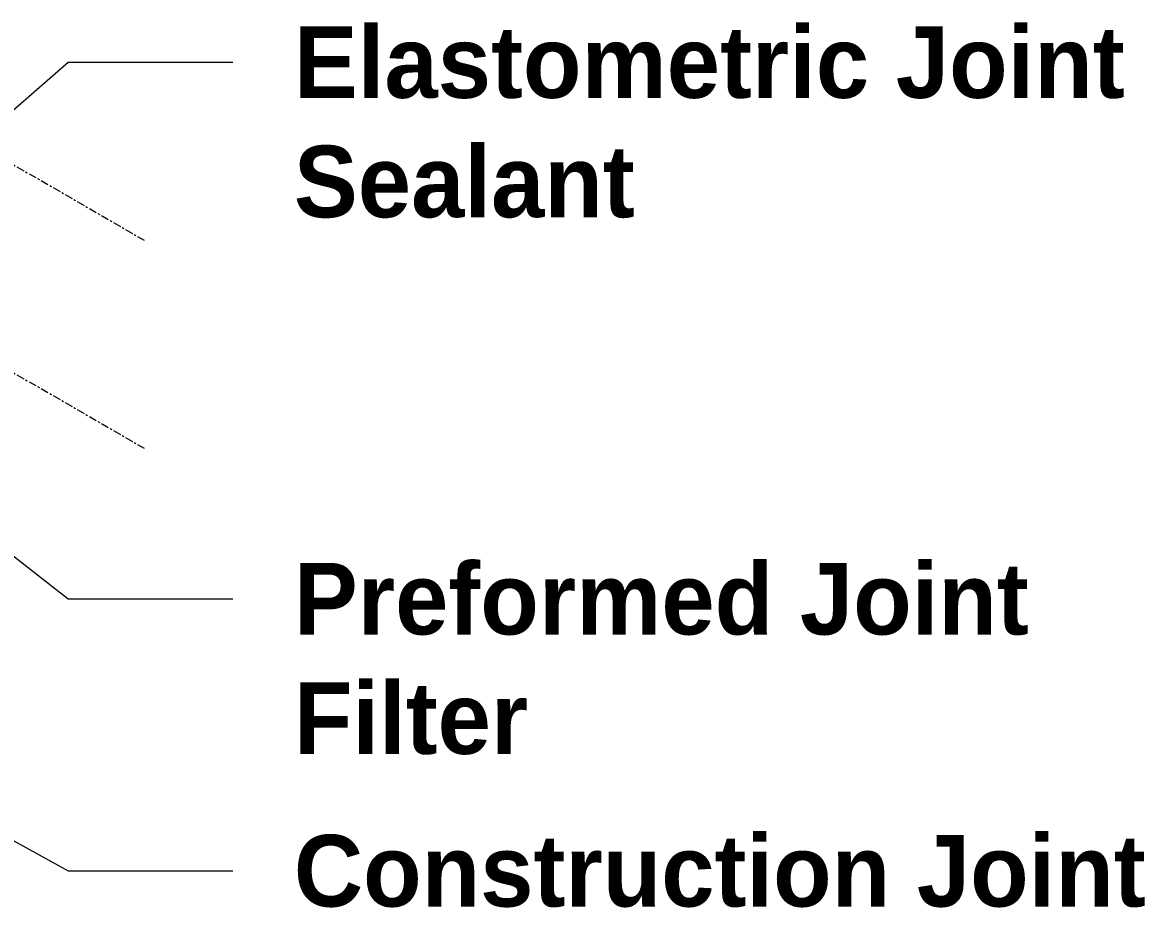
# Model space of a CAD drawing. Header units: inches. Extents: x -19229 to -222, y -6301 to 12387.
# Drawn here: x -1302.4 to -1232, y -6290.7 to -6235.1 of the extents above; entities that cross this region are included whole.
import ezdxf

# ---------------------------------------------------------------- set-up
doc = ezdxf.new("R2010")
doc.units = ezdxf.units.IN
doc.header["$MEASUREMENT"] = 0
doc.linetypes.add('Grid Line 1_2_', pattern=[0.875, 0.5, -0.125, 0.125, -0.125])
doc.layers.add('A-FLOR-LEVL', color=51, linetype='Continuous', lineweight=9)
doc.layers.add('G-ANNO-TEXT', color=231, linetype='Continuous', lineweight=9)
doc.styles.add('Century Gothic_B', font='', dxfattribs={"height": 4.5})
doc.styles.get('Century Gothic_B').set_extended_font_data('Century Gothic', bold=True)

msp = doc.modelspace()

# ---------------------------------------------------------------- linework, layer by layer
at = {"layer": 'A-FLOR-LEVL', "linetype": 'Grid Line 1_2_'}
for p, q in [((-1303.51269, -6243.71709), (-1294.77443, -6248.76213)), ((-1303.51269, -6256.78104), (-1294.77443, -6261.82608))]:
    msp.add_line(p, q, dxfattribs=at)
at = {"layer": 'G-ANNO-TEXT', "color": 147, "lineweight": 20}
for p, q in [((-1318.77155, -6254.34252), (-1299.53118, -6237.58241)), ((-1299.53118, -6237.58241), (-1289.20752, -6237.58241)), ((-1318.74096, -6256.36587), (-1299.53118, -6271.28652)), ((-1352.30423, -6259.55323), (-1299.53118, -6288.37271)), ((-1299.53118, -6271.28652), (-1289.20752, -6271.28652)), ((-1299.53118, -6288.37271), (-1289.20752, -6288.37271))]:
    msp.add_line(p, q, dxfattribs=at)

# ---------------------------------------------------------------- texts
at = {"layer": 'G-ANNO-TEXT', "color": 147, "lineweight": 20, "char_height": 4.5, "attachment_point": 1, "style": 'Century Gothic_B'}
for s, insert, width in [('Elastometric Joint ', (-1285.36752, -6235.33241), 67.1145), ('Sealant', (-1285.36752, -6242.83241), 28.179), ('Preformed Joint ', (-1285.36752, -6269.03652), 60.4485), ('Filter', (-1285.36752, -6276.53652), 16.968), ('Construction Joint', (-1285.36752, -6286.12271), 66.8115)]:
    msp.add_mtext(s, dxfattribs=dict(at, insert=insert, width=width))

doc.saveas('drawing.dxf')
